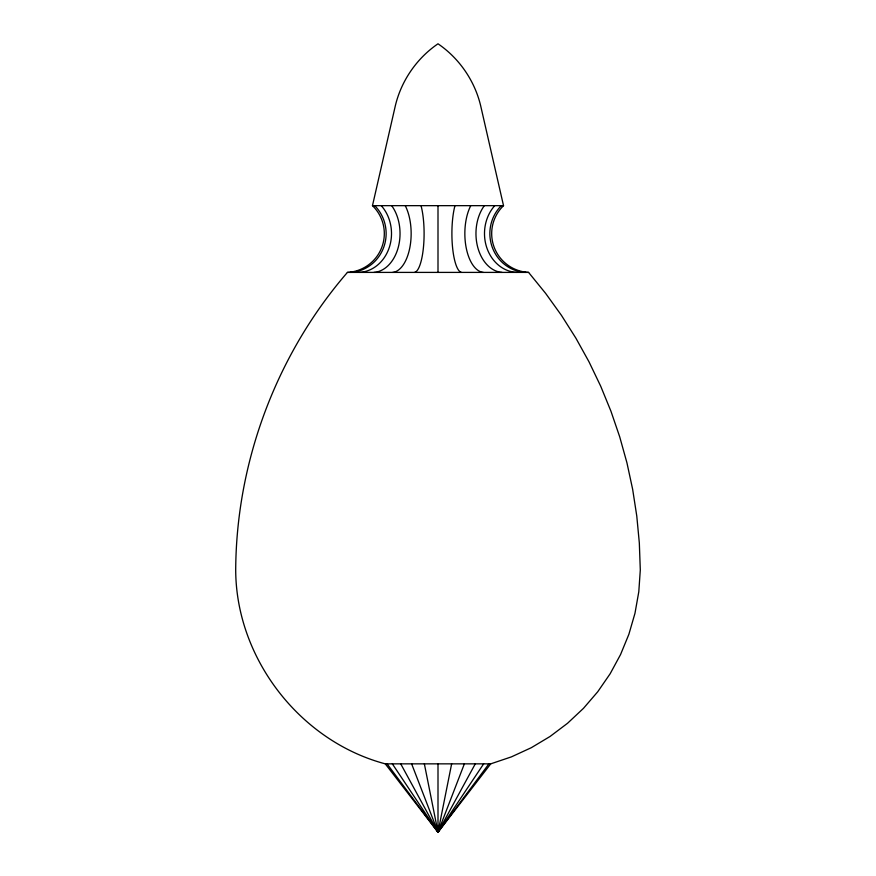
<?xml version="1.0" encoding="UTF-8"?>
<svg xmlns="http://www.w3.org/2000/svg" width="876" height="876" viewBox="0 0 876 876"><rect width="100%" height="100%" fill="white"/><g stroke="black" fill="none" stroke-linecap="round" stroke-linejoin="round"><path stroke-width="1.31" d="M385.276 763.85L490.724 763.85L511.442 756.864L531.305 747.699L550.062 736.464L567.517 723.302L583.471 708.345L597.728 691.766L610.145 673.764L620.558 654.547L628.869 634.323L634.969 613.32L638.79 591.793L640.301 569.98L639.327 542.956L636.775 516.03L632.647 489.312L626.953 462.878L619.704 436.817L610.955 411.238L600.706 386.207L589.011 361.832L575.904 338.18L561.428 315.338L545.639 293.383L528.578 272.403A38.862 38.862 0 0 1 503.525 205.663L480.65 105.711C474.704 80.745 459.21 58.243 438 43.8C416.79 58.243 401.296 80.745 395.35 105.711L372.475 205.663A38.862 38.862 0 0 1 347.422 272.403C276.575 354.309 236.257 461.674 235.699 569.98C235.994 658.347 299.866 741.14 385.276 763.85L438 832.2L451.644 763.85M387.072 763.85L438 832.2L464.368 763.85M392.339 763.85L438 832.2L475.285 763.85M400.715 763.85L438 832.2L483.661 763.85M411.632 763.85L438 832.2L488.928 763.85M424.356 763.85L438 832.2L490.724 763.85M372.475 205.663L503.525 205.663M347.422 272.403L528.578 272.403M438 205.663L438 272.403M438 763.85L438 832.2M525.49 272.403A38.862 37.537 -90 0 1 492.257 247.251A38.862 37.537 -90 0 1 501.291 205.663M516.446 272.403A38.862 33.649 -90 0 1 486.64 247.251A38.862 33.649 -90 0 1 494.743 205.663M421.038 205.663A38.862 10.063 -90 0 1 423.458 247.251A38.862 10.063 -90 0 1 414.556 272.403M461.444 272.403A38.862 10.063 -90 0 1 452.542 247.251A38.862 10.063 -90 0 1 454.962 205.663M483.289 272.403A38.862 19.425 -90 0 1 466.087 247.251A38.862 19.425 -90 0 1 470.762 205.663M502.047 272.403A38.862 27.474 -90 0 1 477.716 247.251A38.862 27.474 -90 0 1 484.329 205.663M405.238 205.663A38.862 19.425 -90 0 1 409.913 247.251A38.862 19.425 -90 0 1 392.711 272.403M391.671 205.663A38.862 27.474 -90 0 1 398.284 247.251A38.862 27.474 -90 0 1 373.953 272.403M374.709 205.663A38.862 37.537 -90 0 1 383.743 247.251A38.862 37.537 -90 0 1 350.51 272.403M381.257 205.663A38.862 33.649 -90 0 1 389.36 247.251A38.862 33.649 -90 0 1 359.554 272.403"/></g></svg>
